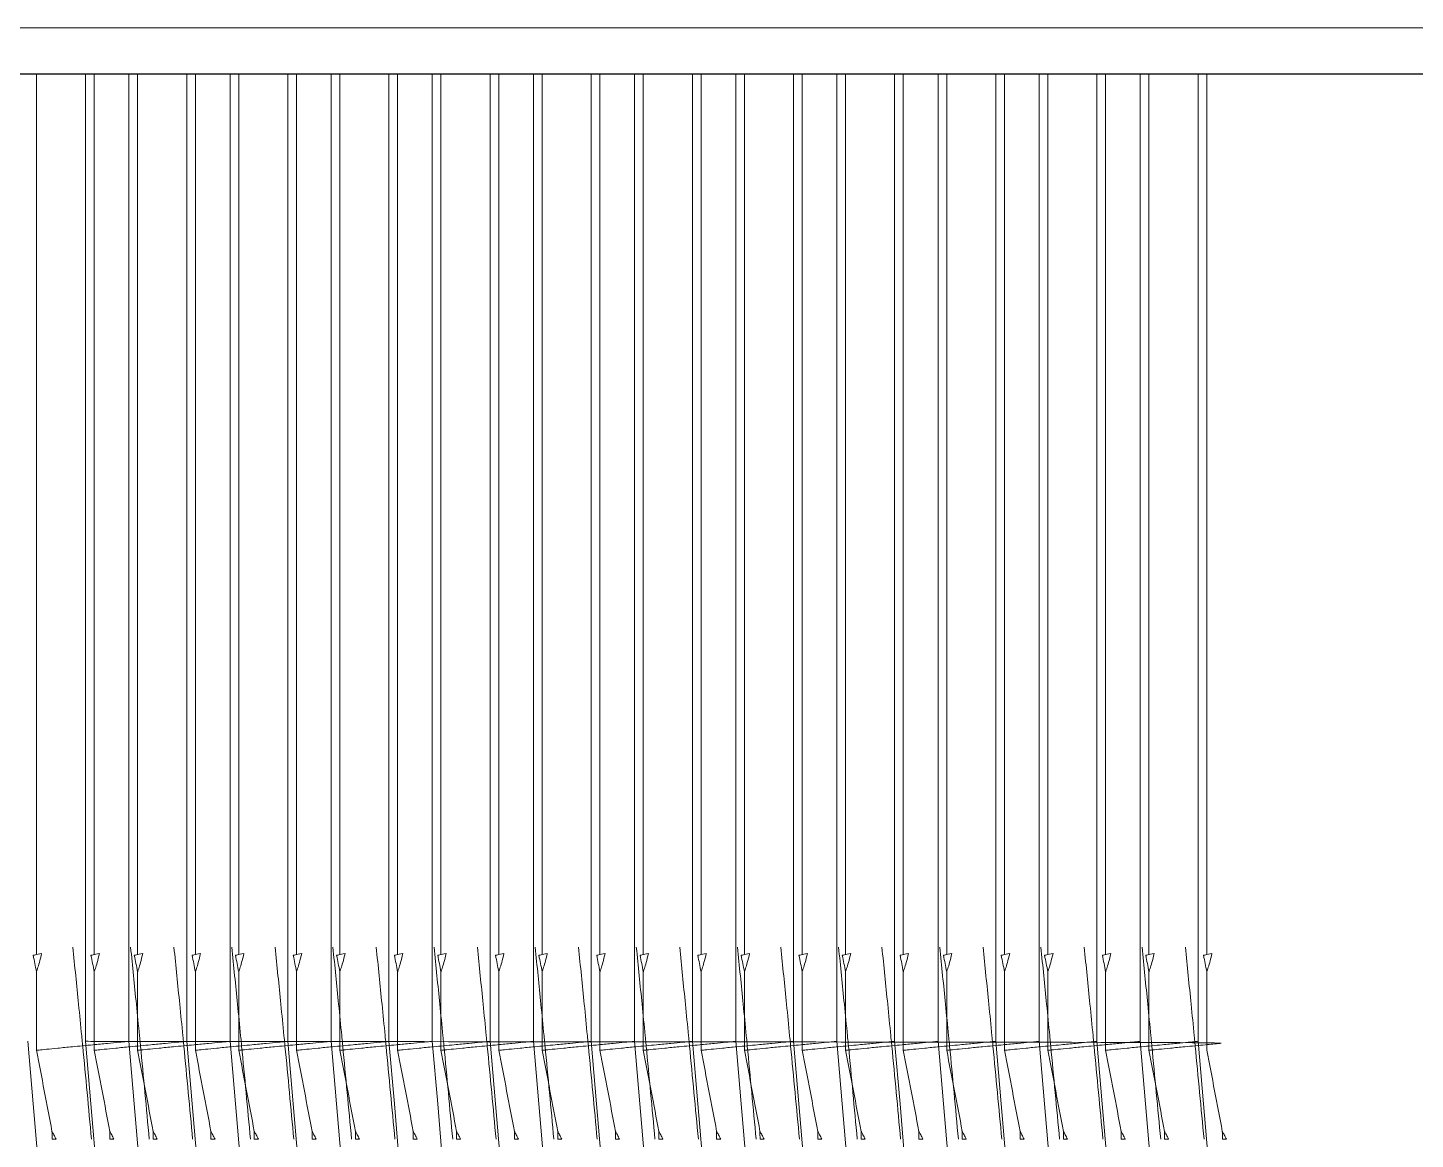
# Model space of a CAD drawing. Header units: millimetres. Extents: x 18217 to 37054, y 415 to 7180.
# Drawn here: x 19908.2 to 20148.3, y 6660.2 to 6852.7 of the extents above; entities that cross this region are included whole.
import ezdxf

# ---------------------------------------------------------------- set-up
doc = ezdxf.new("R2010")
doc.units = ezdxf.units.MM

msp = doc.modelspace()

# ---------------------------------------------------------------- linework, layer by layer
at = {"linetype": 'ByBlock', "lineweight": 9}
for p, q in [((18563.18, 6852.68), (20235.18, 6852.68)), ((18639.18, 6844.68), (20159.18, 6844.68)), ((19909.68, 6692.21), (19909.68, 6844.68)), ((19918.18, 6677.21), (19918.18, 6844.68)), ((19919.68, 6692.21), (19919.68, 6844.68)), ((19925.68, 6677.21), (19925.68, 6844.68)), ((19927.18, 6692.21), (19927.18, 6844.68)), ((19935.68, 6677.21), (19935.68, 6844.68)), ((19937.18, 6692.21), (19937.18, 6844.68)), ((19943.18, 6677.21), (19943.18, 6844.68)), ((19944.68, 6692.21), (19944.68, 6844.68)), ((19953.18, 6677.21), (19953.18, 6844.68)), ((19954.68, 6692.21), (19954.68, 6844.68)), ((19960.68, 6677.21), (19960.68, 6844.68)), ((19962.18, 6692.21), (19962.18, 6844.68)), ((19970.68, 6677.21), (19970.68, 6844.68)), ((19972.18, 6692.21), (19972.18, 6844.68)), ((19978.18, 6677.21), (19978.18, 6844.68)), ((19979.68, 6692.21), (19979.68, 6844.68)), ((19988.18, 6677.21), (19988.18, 6844.68)), ((19989.68, 6692.21), (19989.68, 6844.68)), ((19995.68, 6677.21), (19995.68, 6844.68)), ((19997.18, 6692.21), (19997.18, 6844.68)), ((20005.68, 6677.21), (20005.68, 6844.68)), ((20007.18, 6692.21), (20007.18, 6844.68)), ((20013.18, 6677.21), (20013.18, 6844.68)), ((20014.68, 6692.21), (20014.68, 6844.68)), ((20023.18, 6677.21), (20023.18, 6844.68)), ((20024.68, 6692.21), (20024.68, 6844.68)), ((20030.68, 6677.21), (20030.68, 6844.68)), ((20032.18, 6692.21), (20032.18, 6844.68)), ((20040.68, 6677.21), (20040.68, 6844.68)), ((20042.18, 6692.21), (20042.18, 6844.68)), ((20048.18, 6677.21), (20048.18, 6844.68)), ((20049.68, 6692.21), (20049.68, 6844.68)), ((20058.18, 6677.21), (20058.18, 6844.68)), ((20059.68, 6692.21), (20059.68, 6844.68)), ((20065.68, 6677.21), (20065.68, 6844.68)), ((20067.18, 6692.21), (20067.18, 6844.68)), ((20075.68, 6677.21), (20075.68, 6844.68)), ((20077.18, 6692.21), (20077.18, 6844.68)), ((20083.18, 6677.21), (20083.18, 6844.68)), ((20084.68, 6692.21), (20084.68, 6844.68)), ((20093.18, 6677.21), (20093.18, 6844.68)), ((20094.68, 6692.21), (20094.68, 6844.68)), ((20100.68, 6677.21), (20100.68, 6844.68)), ((20102.18, 6692.21), (20102.18, 6844.68)), ((20110.68, 6677.21), (20110.68, 6844.68)), ((20112.18, 6692.21), (20112.18, 6844.68)), ((19909.68, 6675.66), (19909.68, 6689.25)), ((19919.68, 6675.66), (19919.68, 6689.25)), ((19927.18, 6675.66), (19927.18, 6689.25)), ((19937.18, 6675.66), (19937.18, 6689.25)), ((19944.68, 6675.66), (19944.68, 6689.25)), ((19954.68, 6675.66), (19954.68, 6689.25)), ((19962.18, 6675.66), (19962.18, 6689.25)), ((19972.18, 6675.66), (19972.18, 6689.25)), ((19979.68, 6675.66), (19979.68, 6689.25)), ((19989.68, 6675.66), (19989.68, 6689.25)), ((19997.18, 6675.66), (19997.18, 6689.25)), ((20007.18, 6675.66), (20007.18, 6689.25)), ((20014.68, 6675.66), (20014.68, 6689.25)), ((20024.68, 6675.66), (20024.68, 6689.25)), ((20032.18, 6675.66), (20032.18, 6689.25)), ((20042.18, 6675.66), (20042.18, 6689.25)), ((20049.68, 6675.66), (20049.68, 6689.25)), ((20059.68, 6675.66), (20059.68, 6689.25)), ((20067.18, 6675.66), (20067.18, 6689.25)), ((20077.18, 6675.66), (20077.18, 6689.25)), ((20084.68, 6675.66), (20084.68, 6689.25)), ((20094.68, 6675.66), (20094.68, 6689.25)), ((20102.18, 6675.66), (20102.18, 6689.25)), ((20112.18, 6675.66), (20112.18, 6689.25)), ((19913.08, 6660.25), (19912.38, 6660.25)), ((19923.08, 6660.25), (19922.38, 6660.25)), ((19930.58, 6660.25), (19929.88, 6660.25)), ((19940.58, 6660.25), (19939.88, 6660.25)), ((19948.08, 6660.25), (19947.38, 6660.25)), ((19958.08, 6660.25), (19957.38, 6660.25)), ((19965.58, 6660.25), (19964.88, 6660.25)), ((19975.58, 6660.25), (19974.88, 6660.25)), ((19983.08, 6660.25), (19982.38, 6660.25)), ((19993.08, 6660.25), (19992.38, 6660.25)), ((20000.58, 6660.25), (19999.88, 6660.25)), ((20010.58, 6660.25), (20009.88, 6660.25)), ((20018.08, 6660.25), (20017.38, 6660.25)), ((20028.08, 6660.25), (20027.38, 6660.25)), ((20035.58, 6660.25), (20034.88, 6660.25)), ((20045.58, 6660.25), (20044.88, 6660.25)), ((20053.08, 6660.25), (20052.38, 6660.25)), ((20063.08, 6660.25), (20062.38, 6660.25)), ((20070.58, 6660.25), (20069.88, 6660.25)), ((20080.58, 6660.25), (20079.88, 6660.25)), ((20088.08, 6660.25), (20087.38, 6660.25)), ((20098.08, 6660.25), (20097.38, 6660.25)), ((20105.58, 6660.25), (20104.88, 6660.25)), ((20115.58, 6660.25), (20114.88, 6660.25))]:
    msp.add_line(p, q, dxfattribs=at)
msp.add_line((18639.18, 6844.68), (20159.18, 6844.68))
at = {"linetype": 'ByBlock', "lineweight": 9, "flags": 128}
for points in [[(19910.58, 6692.4), (19910.25, 6692.33), (19909.96, 6692.27), (19909.71, 6692.22), (19909.5, 6692.17), (19909.33, 6692.14), (19909.21, 6692.11), (19909.14, 6692.1), (19909.12, 6692.09)], [(19920.58, 6692.4), (19920.25, 6692.33), (19919.96, 6692.27), (19919.71, 6692.22), (19919.5, 6692.17), (19919.33, 6692.14), (19919.21, 6692.11), (19919.14, 6692.1), (19919.12, 6692.09)], [(19928.08, 6692.4), (19927.75, 6692.33), (19927.46, 6692.27), (19927.21, 6692.22), (19927, 6692.17), (19926.83, 6692.14), (19926.71, 6692.11), (19926.64, 6692.1), (19926.62, 6692.09)], [(19938.08, 6692.4), (19937.75, 6692.33), (19937.46, 6692.27), (19937.21, 6692.22), (19937, 6692.17), (19936.83, 6692.14), (19936.71, 6692.11), (19936.64, 6692.1), (19936.62, 6692.09)], [(19945.58, 6692.4), (19945.25, 6692.33), (19944.96, 6692.27), (19944.71, 6692.22), (19944.5, 6692.17), (19944.33, 6692.14), (19944.21, 6692.11), (19944.14, 6692.1), (19944.12, 6692.09)], [(19955.58, 6692.4), (19955.25, 6692.33), (19954.96, 6692.27), (19954.71, 6692.22), (19954.5, 6692.17), (19954.33, 6692.14), (19954.21, 6692.11), (19954.14, 6692.1), (19954.12, 6692.09)], [(19963.08, 6692.4), (19962.75, 6692.33), (19962.46, 6692.27), (19962.21, 6692.22), (19962, 6692.17), (19961.83, 6692.14), (19961.71, 6692.11), (19961.64, 6692.1), (19961.62, 6692.09)], [(19973.08, 6692.4), (19972.75, 6692.33), (19972.46, 6692.27), (19972.21, 6692.22), (19972, 6692.17), (19971.83, 6692.14), (19971.71, 6692.11), (19971.64, 6692.1), (19971.62, 6692.09)], [(19980.58, 6692.4), (19980.25, 6692.33), (19979.96, 6692.27), (19979.71, 6692.22), (19979.5, 6692.17), (19979.33, 6692.14), (19979.21, 6692.11), (19979.14, 6692.1), (19979.12, 6692.09)], [(19990.58, 6692.4), (19990.25, 6692.33), (19989.96, 6692.27), (19989.71, 6692.22), (19989.5, 6692.17), (19989.33, 6692.14), (19989.21, 6692.11), (19989.14, 6692.1), (19989.12, 6692.09)], [(19998.08, 6692.4), (19997.75, 6692.33), (19997.46, 6692.27), (19997.21, 6692.22), (19997, 6692.17), (19996.83, 6692.14), (19996.71, 6692.11), (19996.64, 6692.1), (19996.62, 6692.09)], [(20008.08, 6692.4), (20007.75, 6692.33), (20007.46, 6692.27), (20007.21, 6692.22), (20007, 6692.17), (20006.83, 6692.14), (20006.71, 6692.11), (20006.64, 6692.1), (20006.62, 6692.09)], [(20015.58, 6692.4), (20015.25, 6692.33), (20014.96, 6692.27), (20014.71, 6692.22), (20014.5, 6692.17), (20014.33, 6692.14), (20014.21, 6692.11), (20014.14, 6692.1), (20014.12, 6692.09)], [(20025.58, 6692.4), (20025.25, 6692.33), (20024.96, 6692.27), (20024.71, 6692.22), (20024.5, 6692.17), (20024.33, 6692.14), (20024.21, 6692.11), (20024.14, 6692.1), (20024.12, 6692.09)], [(20033.08, 6692.4), (20032.75, 6692.33), (20032.46, 6692.27), (20032.21, 6692.22), (20032, 6692.17), (20031.83, 6692.14), (20031.71, 6692.11), (20031.64, 6692.1), (20031.62, 6692.09)], [(20043.08, 6692.4), (20042.75, 6692.33), (20042.46, 6692.27), (20042.21, 6692.22), (20042, 6692.17), (20041.83, 6692.14), (20041.71, 6692.11), (20041.64, 6692.1), (20041.62, 6692.09)], [(20050.58, 6692.4), (20050.25, 6692.33), (20049.96, 6692.27), (20049.71, 6692.22), (20049.5, 6692.17), (20049.33, 6692.14), (20049.21, 6692.11), (20049.14, 6692.1), (20049.12, 6692.09)], [(20060.58, 6692.4), (20060.25, 6692.33), (20059.96, 6692.27), (20059.71, 6692.22), (20059.5, 6692.17), (20059.33, 6692.14), (20059.21, 6692.11), (20059.14, 6692.1), (20059.12, 6692.09)], [(20068.08, 6692.4), (20067.75, 6692.33), (20067.46, 6692.27), (20067.21, 6692.22), (20067, 6692.17), (20066.83, 6692.14), (20066.71, 6692.11), (20066.64, 6692.1), (20066.62, 6692.09)], [(20078.08, 6692.4), (20077.75, 6692.33), (20077.46, 6692.27), (20077.21, 6692.22), (20077, 6692.17), (20076.83, 6692.14), (20076.71, 6692.11), (20076.64, 6692.1), (20076.62, 6692.09)], [(20085.58, 6692.4), (20085.25, 6692.33), (20084.96, 6692.27), (20084.71, 6692.22), (20084.5, 6692.17), (20084.33, 6692.14), (20084.21, 6692.11), (20084.14, 6692.1), (20084.12, 6692.09)], [(20095.58, 6692.4), (20095.25, 6692.33), (20094.96, 6692.27), (20094.71, 6692.22), (20094.5, 6692.17), (20094.33, 6692.14), (20094.21, 6692.11), (20094.14, 6692.1), (20094.12, 6692.09)], [(20103.08, 6692.4), (20102.75, 6692.33), (20102.46, 6692.27), (20102.21, 6692.22), (20102, 6692.17), (20101.83, 6692.14), (20101.71, 6692.11), (20101.64, 6692.1), (20101.62, 6692.09)], [(20113.08, 6692.4), (20112.75, 6692.33), (20112.46, 6692.27), (20112.21, 6692.22), (20112, 6692.17), (20111.83, 6692.14), (20111.71, 6692.11), (20111.64, 6692.1), (20111.62, 6692.09)]]:
    msp.add_lwpolyline(points, dxfattribs=at)
at = {"linetype": 'ByBlock', "lineweight": 9}
for centre, radius, start, end in [((19755.27, 6660.25), 157.11, 10.6376, 11.6955), ((19765.27, 6660.25), 157.11, 10.6376, 11.6955), ((19772.77, 6660.25), 157.11, 10.6376, 11.6955), ((19782.77, 6660.25), 157.11, 10.6376, 11.6955), ((19790.27, 6660.25), 157.11, 10.6376, 11.6955), ((19800.27, 6660.25), 157.11, 10.6376, 11.6955), ((19807.77, 6660.25), 157.11, 10.6376, 11.6955), ((19817.77, 6660.25), 157.11, 10.6376, 11.6955), ((19825.27, 6660.25), 157.11, 10.6376, 11.6955), ((19835.27, 6660.25), 157.11, 10.6376, 11.6955), ((19842.77, 6660.25), 157.11, 10.6376, 11.6955), ((19852.77, 6660.25), 157.11, 10.6376, 11.6955), ((19860.27, 6660.25), 157.11, 10.6376, 11.6955), ((19870.27, 6660.25), 157.11, 10.6376, 11.6955), ((19877.77, 6660.25), 157.11, 10.6376, 11.6955), ((19887.77, 6660.25), 157.11, 10.6376, 11.6955), ((19895.27, 6660.25), 157.11, 10.6376, 11.6955), ((19905.27, 6660.25), 157.11, 10.6376, 11.6955), ((19912.77, 6660.25), 157.11, 10.6376, 11.6955), ((19922.77, 6660.25), 157.11, 10.6376, 11.6955), ((19930.27, 6660.25), 157.11, 10.6376, 11.6955), ((19940.27, 6660.25), 157.11, 10.6376, 11.6955), ((19947.77, 6660.25), 157.11, 10.6376, 11.6955), ((19957.77, 6660.25), 157.11, 10.6376, 11.6955), ((11896.85, 5984.01), 8023.83, 355.043868, 4.956132), ((11914.35, 5984.01), 8023.83, 355.043868, 4.956132), ((11924.35, 5984.01), 8023.83, 355.043868, 4.956132), ((11931.85, 5984.01), 8023.83, 355.043868, 4.956132), ((11941.85, 5984.01), 8023.83, 355.043868, 4.956132), ((11949.35, 5984.01), 8023.83, 355.043868, 4.956132), ((11959.35, 5984.01), 8023.83, 355.043868, 4.956132), ((11966.85, 5984.01), 8023.83, 355.043868, 4.956132), ((11976.85, 5984.01), 8023.83, 355.043868, 4.956132), ((11984.35, 5984.01), 8023.83, 355.043868, 4.956132), ((11994.35, 5984.01), 8023.83, 355.043868, 4.956132), ((12001.85, 5984.01), 8023.83, 355.043868, 4.956132), ((12011.85, 5984.01), 8023.83, 355.043868, 4.956132), ((12019.35, 5984.01), 8023.83, 355.043868, 4.956132), ((12029.35, 5984.01), 8023.83, 355.043868, 4.956132), ((12036.85, 5984.01), 8023.83, 355.043868, 4.956132), ((12046.85, 5984.01), 8023.83, 355.043868, 4.956132), ((12054.35, 5984.01), 8023.83, 355.043868, 4.956132), ((12064.35, 5984.01), 8023.83, 355.043868, 4.956132), ((12071.85, 5984.01), 8023.83, 355.043868, 4.956132), ((12081.85, 5984.01), 8023.83, 355.043868, 4.956132), ((12089.35, 5984.01), 8023.83, 355.043868, 4.956132), ((12099.35, 5984.01), 8023.83, 355.043868, 4.956132), ((12106.85, 5984.01), 8023.83, 355.043868, 4.956132), ((12116.85, 5984.01), 8023.83, 355.043868, 4.956132), ((18340.27, 6367.33), 1599.41, 10.60245, 11.11475), ((18350.27, 6367.33), 1599.41, 10.60245, 11.11475), ((18357.77, 6367.33), 1599.41, 10.60245, 11.11475), ((18367.77, 6367.33), 1599.41, 10.60245, 11.11475), ((18375.27, 6367.33), 1599.41, 10.60245, 11.11475), ((18385.27, 6367.33), 1599.41, 10.60245, 11.11475), ((18392.77, 6367.33), 1599.41, 10.60245, 11.11475), ((18402.77, 6367.33), 1599.41, 10.60245, 11.11475), ((18410.27, 6367.33), 1599.41, 10.60245, 11.11475), ((18420.27, 6367.33), 1599.41, 10.60245, 11.11475), ((18427.77, 6367.33), 1599.41, 10.60245, 11.11475), ((18437.77, 6367.33), 1599.41, 10.60245, 11.11475), ((18445.27, 6367.33), 1599.41, 10.60245, 11.11475), ((18455.27, 6367.33), 1599.41, 10.60245, 11.11475), ((18462.77, 6367.33), 1599.41, 10.60245, 11.11475), ((18472.77, 6367.33), 1599.41, 10.60245, 11.11475), ((18480.27, 6367.33), 1599.41, 10.60245, 11.11475), ((18490.27, 6367.33), 1599.41, 10.60245, 11.11475), ((18497.77, 6367.33), 1599.41, 10.60245, 11.11475), ((18507.77, 6367.33), 1599.41, 10.60245, 11.11475), ((18515.27, 6367.33), 1599.41, 10.60245, 11.11475), ((18525.27, 6367.33), 1599.41, 10.60245, 11.11475), ((18532.77, 6367.33), 1599.41, 10.60245, 11.11475), ((18542.77, 6367.33), 1599.41, 10.60245, 11.11475), ((19755.27, 6660.25), 157.11, 0, 0.4975), ((19765.27, 6660.25), 157.11, 0, 0.4975), ((19772.77, 6660.25), 157.11, 0, 0.4975), ((19782.77, 6660.25), 157.11, 0, 0.4975), ((19790.27, 6660.25), 157.11, 0, 0.4975), ((19800.27, 6660.25), 157.11, 0, 0.4975), ((19807.77, 6660.25), 157.11, 0, 0.4975), ((19817.77, 6660.25), 157.11, 0, 0.4975), ((19825.27, 6660.25), 157.11, 0, 0.4975), ((19835.27, 6660.25), 157.11, 0, 0.4975), ((19842.77, 6660.25), 157.11, 0, 0.4975), ((19852.77, 6660.25), 157.11, 0, 0.4975), ((19860.27, 6660.25), 157.11, 0, 0.4975), ((19870.27, 6660.25), 157.11, 0, 0.4975), ((19877.77, 6660.25), 157.11, 0, 0.4975), ((19887.77, 6660.25), 157.11, 0, 0.4975), ((19895.27, 6660.25), 157.11, 0, 0.4975), ((19905.27, 6660.25), 157.11, 0, 0.4975), ((19912.77, 6660.25), 157.11, 0, 0.4975), ((19922.77, 6660.25), 157.11, 0, 0.4975), ((19930.27, 6660.25), 157.11, 0, 0.4975), ((19940.27, 6660.25), 157.11, 0, 0.4975), ((19947.77, 6660.25), 157.11, 0, 0.4975), ((19957.77, 6660.25), 157.11, 0, 0.4975)]:
    msp.add_arc(centre, radius, start, end, dxfattribs=at)
for points, knots in [([(19917.68, 6676.43), (19917.68, 6676.45), (19917.67, 6676.57), (19917.61, 6677.15), (19917.38, 6679.54), (19916.83, 6685.1), (19916.31, 6690.22), (19915.98, 6693.51)], [0, 0, 0, 0, 0.002372, 0.022291, 0.101955, 0.420619, 1, 1, 1, 1]), ([(19927.68, 6676.43), (19927.68, 6676.45), (19927.67, 6676.57), (19927.61, 6677.15), (19927.38, 6679.54), (19926.83, 6685.1), (19926.31, 6690.22), (19925.98, 6693.51)], [0, 0, 0, 0, 0.002372, 0.022291, 0.101955, 0.42062, 1, 1, 1, 1]), ([(19935.18, 6676.43), (19935.18, 6676.45), (19935.17, 6676.57), (19935.11, 6677.15), (19934.88, 6679.54), (19934.33, 6685.1), (19933.81, 6690.22), (19933.48, 6693.51)], [0, 0, 0, 0, 0.002372, 0.022291, 0.101955, 0.42062, 1, 1, 1, 1]), ([(19945.18, 6676.43), (19945.18, 6676.45), (19945.17, 6676.57), (19945.11, 6677.15), (19944.88, 6679.54), (19944.33, 6685.1), (19943.81, 6690.22), (19943.48, 6693.51)], [0, 0, 0, 0, 0.002372, 0.022291, 0.101955, 0.420619, 1, 1, 1, 1]), ([(19952.68, 6676.43), (19952.68, 6676.45), (19952.67, 6676.57), (19952.61, 6677.15), (19952.38, 6679.54), (19951.83, 6685.1), (19951.31, 6690.22), (19950.98, 6693.51)], [0, 0, 0, 0, 0.002372, 0.022291, 0.101955, 0.420619, 1, 1, 1, 1]), ([(19962.68, 6676.43), (19962.68, 6676.45), (19962.67, 6676.57), (19962.61, 6677.15), (19962.38, 6679.54), (19961.83, 6685.1), (19961.31, 6690.22), (19960.98, 6693.51)], [0, 0, 0, 0, 0.002372, 0.022291, 0.101955, 0.420619, 1, 1, 1, 1]), ([(19970.18, 6676.43), (19970.18, 6676.45), (19970.17, 6676.57), (19970.11, 6677.15), (19969.88, 6679.54), (19969.33, 6685.1), (19968.81, 6690.22), (19968.48, 6693.51)], [0, 0, 0, 0, 0.002372, 0.022291, 0.101955, 0.42062, 1, 1, 1, 1]), ([(19980.18, 6676.43), (19980.18, 6676.45), (19980.17, 6676.57), (19980.11, 6677.15), (19979.88, 6679.54), (19979.33, 6685.1), (19978.81, 6690.22), (19978.48, 6693.51)], [0, 0, 0, 0, 0.002372, 0.022292, 0.101955, 0.42062, 1, 1, 1, 1]), ([(19987.68, 6676.43), (19987.68, 6676.45), (19987.67, 6676.57), (19987.61, 6677.15), (19987.38, 6679.54), (19986.83, 6685.1), (19986.31, 6690.22), (19985.98, 6693.51)], [0, 0, 0, 0, 0.002372, 0.022292, 0.101955, 0.42062, 1, 1, 1, 1]), ([(19997.68, 6676.43), (19997.68, 6676.45), (19997.67, 6676.57), (19997.61, 6677.15), (19997.38, 6679.54), (19996.83, 6685.1), (19996.31, 6690.22), (19995.98, 6693.51)], [0, 0, 0, 0, 0.002372, 0.022291, 0.101955, 0.420619, 1, 1, 1, 1]), ([(20005.18, 6676.43), (20005.18, 6676.45), (20005.17, 6676.57), (20005.11, 6677.15), (20004.88, 6679.54), (20004.33, 6685.1), (20003.81, 6690.22), (20003.48, 6693.51)], [0, 0, 0, 0, 0.002372, 0.022291, 0.101955, 0.420619, 1, 1, 1, 1]), ([(20015.18, 6676.43), (20015.18, 6676.45), (20015.17, 6676.57), (20015.11, 6677.15), (20014.88, 6679.54), (20014.33, 6685.1), (20013.81, 6690.22), (20013.48, 6693.51)], [0, 0, 0, 0, 0.002372, 0.022291, 0.101955, 0.42062, 1, 1, 1, 1]), ([(20022.68, 6676.43), (20022.68, 6676.45), (20022.67, 6676.57), (20022.61, 6677.15), (20022.38, 6679.54), (20021.83, 6685.1), (20021.31, 6690.22), (20020.98, 6693.51)], [0, 0, 0, 0, 0.002372, 0.022291, 0.101955, 0.42062, 1, 1, 1, 1]), ([(20032.68, 6676.43), (20032.68, 6676.45), (20032.67, 6676.57), (20032.61, 6677.15), (20032.38, 6679.54), (20031.83, 6685.1), (20031.31, 6690.22), (20030.98, 6693.51)], [0, 0, 0, 0, 0.002372, 0.022292, 0.101955, 0.42062, 1, 1, 1, 1]), ([(20040.18, 6676.43), (20040.18, 6676.45), (20040.17, 6676.57), (20040.11, 6677.15), (20039.88, 6679.54), (20039.33, 6685.1), (20038.81, 6690.22), (20038.48, 6693.51)], [0, 0, 0, 0, 0.002372, 0.022292, 0.101955, 0.42062, 1, 1, 1, 1]), ([(20050.18, 6676.43), (20050.18, 6676.45), (20050.17, 6676.57), (20050.11, 6677.15), (20049.88, 6679.54), (20049.33, 6685.1), (20048.81, 6690.22), (20048.48, 6693.51)], [0, 0, 0, 0, 0.002372, 0.022291, 0.101955, 0.420619, 1, 1, 1, 1]), ([(20057.68, 6676.43), (20057.68, 6676.45), (20057.67, 6676.57), (20057.61, 6677.15), (20057.38, 6679.54), (20056.83, 6685.1), (20056.31, 6690.22), (20055.98, 6693.51)], [0, 0, 0, 0, 0.002372, 0.022291, 0.101955, 0.420619, 1, 1, 1, 1]), ([(20067.68, 6676.43), (20067.68, 6676.45), (20067.67, 6676.57), (20067.61, 6677.15), (20067.38, 6679.54), (20066.83, 6685.1), (20066.31, 6690.22), (20065.98, 6693.51)], [0, 0, 0, 0, 0.002372, 0.022291, 0.101955, 0.42062, 1, 1, 1, 1]), ([(20075.18, 6676.43), (20075.18, 6676.45), (20075.17, 6676.57), (20075.11, 6677.15), (20074.88, 6679.54), (20074.33, 6685.1), (20073.81, 6690.22), (20073.48, 6693.51)], [0, 0, 0, 0, 0.002372, 0.022291, 0.101955, 0.42062, 1, 1, 1, 1]), ([(20085.18, 6676.43), (20085.18, 6676.45), (20085.17, 6676.57), (20085.11, 6677.15), (20084.88, 6679.54), (20084.33, 6685.1), (20083.81, 6690.22), (20083.48, 6693.51)], [0, 0, 0, 0, 0.002372, 0.022292, 0.101955, 0.42062, 1, 1, 1, 1]), ([(20092.68, 6676.43), (20092.68, 6676.45), (20092.67, 6676.57), (20092.61, 6677.15), (20092.38, 6679.54), (20091.83, 6685.1), (20091.31, 6690.22), (20090.98, 6693.51)], [0, 0, 0, 0, 0.002372, 0.022292, 0.101955, 0.42062, 1, 1, 1, 1]), ([(20102.68, 6676.43), (20102.68, 6676.45), (20102.67, 6676.57), (20102.61, 6677.15), (20102.38, 6679.54), (20101.83, 6685.1), (20101.31, 6690.22), (20100.98, 6693.51)], [0, 0, 0, 0, 0.002372, 0.022291, 0.101955, 0.420619, 1, 1, 1, 1]), ([(20110.18, 6676.43), (20110.18, 6676.45), (20110.17, 6676.57), (20110.11, 6677.15), (20109.88, 6679.54), (20109.33, 6685.1), (20108.81, 6690.22), (20108.48, 6693.51)], [0, 0, 0, 0, 0.002372, 0.022291, 0.101955, 0.420619, 1, 1, 1, 1]), ([(19909.68, 6689.25), (19909.69, 6689.28), (19909.71, 6689.34), (19909.9, 6689.89), (19910.21, 6690.89), (19910.45, 6691.86), (19910.58, 6692.4)], [0, 0, 0, 0, 0.179895, 0.359032, 0.649729, 1, 1, 1, 1]), ([(19919.68, 6689.25), (19919.69, 6689.28), (19919.71, 6689.34), (19919.9, 6689.89), (19920.21, 6690.89), (19920.45, 6691.86), (19920.58, 6692.4)], [0, 0, 0, 0, 0.179895, 0.359032, 0.649724, 1, 1, 1, 1]), ([(19927.18, 6689.25), (19927.19, 6689.28), (19927.21, 6689.34), (19927.4, 6689.89), (19927.71, 6690.89), (19927.95, 6691.86), (19928.08, 6692.4)], [0, 0, 0, 0, 0.179895, 0.359032, 0.649724, 1, 1, 1, 1]), ([(19937.18, 6689.25), (19937.19, 6689.28), (19937.21, 6689.34), (19937.4, 6689.89), (19937.71, 6690.89), (19937.95, 6691.86), (19938.08, 6692.4)], [0, 0, 0, 0, 0.179895, 0.359028, 0.649725, 1, 1, 1, 1]), ([(19944.68, 6689.25), (19944.69, 6689.28), (19944.71, 6689.34), (19944.9, 6689.89), (19945.21, 6690.89), (19945.45, 6691.86), (19945.58, 6692.4)], [0, 0, 0, 0, 0.179895, 0.359028, 0.649725, 1, 1, 1, 1]), ([(19954.68, 6689.25), (19954.69, 6689.28), (19954.71, 6689.34), (19954.9, 6689.89), (19955.21, 6690.89), (19955.45, 6691.86), (19955.58, 6692.4)], [0, 0, 0, 0, 0.179895, 0.359032, 0.649724, 1, 1, 1, 1]), ([(19962.18, 6689.25), (19962.19, 6689.28), (19962.21, 6689.34), (19962.4, 6689.89), (19962.71, 6690.89), (19962.95, 6691.86), (19963.08, 6692.4)], [0, 0, 0, 0, 0.179895, 0.359032, 0.649724, 1, 1, 1, 1]), ([(19972.18, 6689.25), (19972.19, 6689.28), (19972.21, 6689.34), (19972.4, 6689.89), (19972.71, 6690.89), (19972.95, 6691.86), (19973.08, 6692.4)], [0, 0, 0, 0, 0.179895, 0.359032, 0.649724, 1, 1, 1, 1]), ([(19979.68, 6689.25), (19979.69, 6689.28), (19979.71, 6689.34), (19979.9, 6689.89), (19980.21, 6690.89), (19980.45, 6691.86), (19980.58, 6692.4)], [0, 0, 0, 0, 0.179895, 0.359032, 0.649724, 1, 1, 1, 1]), ([(19989.68, 6689.25), (19989.69, 6689.28), (19989.71, 6689.34), (19989.9, 6689.89), (19990.21, 6690.89), (19990.45, 6691.86), (19990.58, 6692.4)], [0, 0, 0, 0, 0.179895, 0.359028, 0.649725, 1, 1, 1, 1]), ([(19997.18, 6689.25), (19997.19, 6689.28), (19997.21, 6689.34), (19997.4, 6689.89), (19997.71, 6690.89), (19997.95, 6691.86), (19998.08, 6692.4)], [0, 0, 0, 0, 0.179895, 0.359028, 0.649725, 1, 1, 1, 1]), ([(20007.18, 6689.25), (20007.19, 6689.28), (20007.21, 6689.34), (20007.4, 6689.89), (20007.71, 6690.89), (20007.95, 6691.86), (20008.08, 6692.4)], [0, 0, 0, 0, 0.179895, 0.359032, 0.649724, 1, 1, 1, 1]), ([(20014.68, 6689.25), (20014.69, 6689.28), (20014.71, 6689.34), (20014.9, 6689.89), (20015.21, 6690.89), (20015.45, 6691.86), (20015.58, 6692.4)], [0, 0, 0, 0, 0.179895, 0.359032, 0.649724, 1, 1, 1, 1]), ([(20024.68, 6689.25), (20024.69, 6689.28), (20024.71, 6689.34), (20024.9, 6689.89), (20025.21, 6690.89), (20025.45, 6691.86), (20025.58, 6692.4)], [0, 0, 0, 0, 0.179895, 0.359032, 0.649724, 1, 1, 1, 1]), ([(20032.18, 6689.25), (20032.19, 6689.28), (20032.21, 6689.34), (20032.4, 6689.89), (20032.71, 6690.89), (20032.95, 6691.86), (20033.08, 6692.4)], [0, 0, 0, 0, 0.179895, 0.359028, 0.649725, 1, 1, 1, 1]), ([(20042.18, 6689.25), (20042.19, 6689.28), (20042.21, 6689.34), (20042.4, 6689.89), (20042.71, 6690.89), (20042.95, 6691.86), (20043.08, 6692.4)], [0, 0, 0, 0, 0.179896, 0.359029, 0.649725, 1, 1, 1, 1]), ([(20049.68, 6689.25), (20049.69, 6689.28), (20049.71, 6689.34), (20049.9, 6689.89), (20050.21, 6690.89), (20050.45, 6691.86), (20050.58, 6692.4)], [0, 0, 0, 0, 0.179896, 0.359029, 0.649725, 1, 1, 1, 1]), ([(20059.68, 6689.25), (20059.69, 6689.28), (20059.71, 6689.34), (20059.9, 6689.89), (20060.21, 6690.89), (20060.45, 6691.86), (20060.58, 6692.4)], [0, 0, 0, 0, 0.179895, 0.359032, 0.649724, 1, 1, 1, 1]), ([(20067.18, 6689.25), (20067.19, 6689.28), (20067.21, 6689.34), (20067.4, 6689.89), (20067.71, 6690.89), (20067.95, 6691.86), (20068.08, 6692.4)], [0, 0, 0, 0, 0.179895, 0.359032, 0.649724, 1, 1, 1, 1]), ([(20077.18, 6689.25), (20077.19, 6689.28), (20077.21, 6689.34), (20077.4, 6689.89), (20077.71, 6690.89), (20077.95, 6691.86), (20078.08, 6692.4)], [0, 0, 0, 0, 0.179895, 0.359028, 0.649725, 1, 1, 1, 1]), ([(20084.68, 6689.25), (20084.69, 6689.28), (20084.71, 6689.34), (20084.9, 6689.89), (20085.21, 6690.89), (20085.45, 6691.86), (20085.58, 6692.4)], [0, 0, 0, 0, 0.179895, 0.359028, 0.649725, 1, 1, 1, 1]), ([(20094.68, 6689.25), (20094.69, 6689.28), (20094.71, 6689.34), (20094.9, 6689.89), (20095.21, 6690.89), (20095.45, 6691.86), (20095.58, 6692.4)], [0, 0, 0, 0, 0.179896, 0.359029, 0.649725, 1, 1, 1, 1]), ([(20102.18, 6689.25), (20102.19, 6689.28), (20102.21, 6689.34), (20102.4, 6689.89), (20102.71, 6690.89), (20102.95, 6691.86), (20103.08, 6692.4)], [0, 0, 0, 0, 0.179894, 0.35903, 0.649726, 1, 1, 1, 1]), ([(20112.18, 6689.25), (20112.19, 6689.28), (20112.21, 6689.34), (20112.4, 6689.89), (20112.71, 6690.89), (20112.95, 6691.86), (20113.08, 6692.4)], [0, 0, 0, 0, 0.179895, 0.359032, 0.649724, 1, 1, 1, 1]), ([(19925.68, 6677.21), (19925.59, 6677.2), (19925.42, 6677.18), (19924.05, 6677.05), (19922.03, 6676.85), (19919.79, 6676.64), (19918.29, 6676.49), (19917.69, 6676.43), (19917.68, 6676.43)], [0, 0, 0, 0, 0.213423, 0.42685, 0.640723, 0.856459, 0.996744, 1, 1, 1, 1]), ([(19918.18, 6677.21), (19918.09, 6677.2), (19917.92, 6677.18), (20116.55, 6677.05), (20114.53, 6676.85), (20112.29, 6676.64), (20110.79, 6676.49), (20110.19, 6676.43), (20110.18, 6676.43)], [0, 0, 0, 0, 0.213423, 0.42685, 0.640723, 0.856459, 0.996744, 1, 1, 1, 1]), ([(19935.68, 6677.21), (19935.59, 6677.2), (19935.42, 6677.18), (19934.05, 6677.05), (19932.03, 6676.85), (19929.79, 6676.64), (19928.29, 6676.49), (19927.69, 6676.43), (19927.68, 6676.43)], [0, 0, 0, 0, 0.213426, 0.426854, 0.640729, 0.856458, 0.996753, 1, 1, 1, 1]), ([(19943.18, 6677.21), (19943.09, 6677.2), (19942.92, 6677.18), (19941.55, 6677.05), (19939.53, 6676.85), (19937.29, 6676.64), (19935.79, 6676.49), (19935.19, 6676.43), (19935.18, 6676.43)], [0, 0, 0, 0, 0.213426, 0.426854, 0.640729, 0.856458, 0.996753, 1, 1, 1, 1]), ([(19953.18, 6677.21), (19953.09, 6677.2), (19952.92, 6677.18), (19951.55, 6677.05), (19949.53, 6676.85), (19947.29, 6676.64), (19945.79, 6676.49), (19945.19, 6676.43), (19945.18, 6676.43)], [0, 0, 0, 0, 0.213423, 0.426849, 0.640722, 0.856449, 0.996744, 1, 1, 1, 1]), ([(19960.68, 6677.21), (19960.59, 6677.2), (19960.42, 6677.18), (19959.05, 6677.05), (19957.03, 6676.85), (19954.79, 6676.64), (19953.29, 6676.49), (19952.69, 6676.43), (19952.68, 6676.43)], [0, 0, 0, 0, 0.213423, 0.42685, 0.640723, 0.856459, 0.996744, 1, 1, 1, 1]), ([(19970.68, 6677.21), (19970.59, 6677.2), (19970.42, 6677.18), (19969.05, 6677.05), (19967.03, 6676.85), (19964.79, 6676.64), (19963.29, 6676.49), (19962.69, 6676.43), (19962.68, 6676.43)], [0, 0, 0, 0, 0.213423, 0.42685, 0.640723, 0.856459, 0.996744, 1, 1, 1, 1]), ([(19978.18, 6677.21), (19978.09, 6677.2), (19977.92, 6677.18), (19976.55, 6677.05), (19974.53, 6676.85), (19972.29, 6676.64), (19970.79, 6676.49), (19970.19, 6676.43), (19970.18, 6676.43)], [0, 0, 0, 0, 0.213423, 0.42685, 0.640723, 0.856459, 0.996744, 1, 1, 1, 1]), ([(19988.18, 6677.21), (19988.09, 6677.2), (19987.92, 6677.18), (19986.55, 6677.05), (19984.53, 6676.85), (19982.29, 6676.64), (19980.79, 6676.49), (19980.19, 6676.43), (19980.18, 6676.43)], [0, 0, 0, 0, 0.213426, 0.426854, 0.640729, 0.856458, 0.996753, 1, 1, 1, 1]), ([(19995.68, 6677.21), (19995.59, 6677.2), (19995.42, 6677.18), (19994.05, 6677.05), (19992.03, 6676.85), (19989.79, 6676.64), (19988.29, 6676.49), (19987.69, 6676.43), (19987.68, 6676.43)], [0, 0, 0, 0, 0.213426, 0.426854, 0.640729, 0.856458, 0.996753, 1, 1, 1, 1]), ([(20005.68, 6677.21), (20005.59, 6677.2), (20005.42, 6677.18), (20004.05, 6677.05), (20002.03, 6676.85), (19999.79, 6676.64), (19998.29, 6676.49), (19997.69, 6676.43), (19997.68, 6676.43)], [0, 0, 0, 0, 0.213423, 0.42685, 0.640723, 0.856459, 0.996744, 1, 1, 1, 1]), ([(20013.18, 6677.21), (20013.09, 6677.2), (20012.92, 6677.18), (20011.55, 6677.05), (20009.53, 6676.85), (20007.29, 6676.64), (20005.79, 6676.49), (20005.19, 6676.43), (20005.18, 6676.43)], [0, 0, 0, 0, 0.213423, 0.42685, 0.640723, 0.856459, 0.996744, 1, 1, 1, 1]), ([(20023.18, 6677.21), (20023.09, 6677.2), (20022.92, 6677.18), (20021.55, 6677.05), (20019.53, 6676.85), (20017.29, 6676.64), (20015.79, 6676.49), (20015.19, 6676.43), (20015.18, 6676.43)], [0, 0, 0, 0, 0.213423, 0.42685, 0.640723, 0.856459, 0.996744, 1, 1, 1, 1]), ([(20030.68, 6677.21), (20030.59, 6677.2), (20030.42, 6677.18), (20029.05, 6677.05), (20027.03, 6676.85), (20024.79, 6676.64), (20023.29, 6676.49), (20022.69, 6676.43), (20022.68, 6676.43)], [0, 0, 0, 0, 0.213423, 0.42685, 0.640731, 0.856458, 0.996744, 1, 1, 1, 1]), ([(20040.68, 6677.21), (20040.59, 6677.2), (20040.42, 6677.18), (20039.05, 6677.05), (20037.03, 6676.85), (20034.79, 6676.64), (20033.29, 6676.49), (20032.69, 6676.43), (20032.68, 6676.43)], [0, 0, 0, 0, 0.213426, 0.426854, 0.640729, 0.856458, 0.996753, 1, 1, 1, 1]), ([(20048.18, 6677.21), (20048.09, 6677.2), (20047.92, 6677.18), (20046.55, 6677.05), (20044.53, 6676.85), (20042.29, 6676.64), (20040.79, 6676.49), (20040.19, 6676.43), (20040.18, 6676.43)], [0, 0, 0, 0, 0.213426, 0.426854, 0.640729, 0.856458, 0.996753, 1, 1, 1, 1]), ([(20058.18, 6677.21), (20058.09, 6677.2), (20057.92, 6677.18), (20056.55, 6677.05), (20054.53, 6676.85), (20052.29, 6676.64), (20050.79, 6676.49), (20050.19, 6676.43), (20050.18, 6676.43)], [0, 0, 0, 0, 0.213423, 0.42685, 0.640723, 0.856459, 0.996744, 1, 1, 1, 1]), ([(20065.68, 6677.21), (20065.59, 6677.2), (20065.42, 6677.18), (20064.05, 6677.05), (20062.03, 6676.85), (20059.79, 6676.64), (20058.29, 6676.49), (20057.69, 6676.43), (20057.68, 6676.43)], [0, 0, 0, 0, 0.213423, 0.42685, 0.640723, 0.856459, 0.996744, 1, 1, 1, 1]), ([(20075.68, 6677.21), (20075.59, 6677.2), (20075.42, 6677.18), (20074.05, 6677.05), (20072.03, 6676.85), (20069.79, 6676.64), (20068.29, 6676.49), (20067.69, 6676.43), (20067.68, 6676.43)], [0, 0, 0, 0, 0.213424, 0.426856, 0.64073, 0.856458, 0.996744, 1, 1, 1, 1]), ([(20083.18, 6677.21), (20083.09, 6677.2), (20082.92, 6677.18), (20081.55, 6677.05), (20079.53, 6676.85), (20077.29, 6676.64), (20075.79, 6676.49), (20075.19, 6676.43), (20075.18, 6676.43)], [0, 0, 0, 0, 0.213426, 0.426854, 0.640729, 0.856458, 0.996744, 1, 1, 1, 1]), ([(20093.18, 6677.21), (20093.09, 6677.2), (20092.92, 6677.18), (20091.55, 6677.05), (20089.53, 6676.85), (20087.29, 6676.64), (20085.79, 6676.49), (20085.19, 6676.43), (20085.18, 6676.43)], [0, 0, 0, 0, 0.213425, 0.426853, 0.640728, 0.856457, 0.996753, 1, 1, 1, 1]), ([(20100.68, 6677.21), (20100.59, 6677.2), (20100.42, 6677.18), (20099.05, 6677.05), (20097.03, 6676.85), (20094.79, 6676.64), (20093.29, 6676.49), (20092.69, 6676.43), (20092.68, 6676.43)], [0, 0, 0, 0, 0.213425, 0.426853, 0.640728, 0.856457, 0.996753, 1, 1, 1, 1]), ([(20110.68, 6677.21), (20110.59, 6677.2), (20110.42, 6677.18), (20109.05, 6677.05), (20107.03, 6676.85), (20104.79, 6676.64), (20103.29, 6676.49), (20102.69, 6676.43), (20102.68, 6676.43)], [0, 0, 0, 0, 0.213423, 0.42685, 0.640723, 0.856459, 0.996744, 1, 1, 1, 1]), ([(19909.68, 6675.66), (19909.77, 6675.66), (19909.94, 6675.68), (19911.31, 6675.81), (19913.33, 6676.01), (19915.57, 6676.23), (19917.07, 6676.37), (19917.67, 6676.43), (19917.68, 6676.43)], [0, 0, 0, 0, 0.213413, 0.42684, 0.640709, 0.856448, 0.996753, 1, 1, 1, 1]), ([(19917.68, 6676.43), (19917.68, 6676.42), (19918.2, 6671.02), (19918.71, 6665.63), (19919.21, 6660.25)], [0, 0, 0, 0, 0.002512, 1, 1, 1, 1]), ([(19919.68, 6675.66), (19919.77, 6675.66), (19919.94, 6675.68), (19921.31, 6675.81), (19923.33, 6676.01), (19925.57, 6676.23), (19927.07, 6676.37), (19927.67, 6676.43), (19927.68, 6676.43)], [0, 0, 0, 0, 0.2134121, 0.4268345, 0.6407094, 0.856439, 0.9967436, 1, 1, 1, 1]), ([(19927.18, 6675.66), (19927.27, 6675.66), (19927.44, 6675.68), (19928.81, 6675.81), (19930.83, 6676.01), (19933.07, 6676.23), (19934.57, 6676.37), (19935.17, 6676.43), (19935.18, 6676.43)], [0, 0, 0, 0, 0.2134121, 0.4268345, 0.6407094, 0.856439, 0.9967436, 1, 1, 1, 1]), ([(19927.68, 6676.43), (19927.68, 6676.42), (19928.2, 6671.02), (19928.71, 6665.63), (19929.21, 6660.25)], [0, 0, 0, 0, 0.002512, 1, 1, 1, 1]), ([(19935.18, 6676.43), (19935.18, 6676.42), (19935.7, 6671.02), (19936.21, 6665.63), (19936.71, 6660.25)], [0, 0, 0, 0, 0.002512, 1, 1, 1, 1]), ([(19937.18, 6675.66), (19937.27, 6675.66), (19937.44, 6675.68), (19938.81, 6675.81), (19940.83, 6676.01), (19943.07, 6676.23), (19944.57, 6676.37), (19945.17, 6676.43), (19945.18, 6676.43)], [0, 0, 0, 0, 0.2134138, 0.4268378, 0.6407074, 0.8564474, 0.996753, 1, 1, 1, 1]), ([(19944.68, 6675.66), (19944.77, 6675.66), (19944.94, 6675.68), (19946.31, 6675.81), (19948.33, 6676.01), (19950.57, 6676.23), (19952.07, 6676.37), (19952.67, 6676.43), (19952.68, 6676.43)], [0, 0, 0, 0, 0.2134138, 0.4268378, 0.6407074, 0.8564474, 0.996753, 1, 1, 1, 1]), ([(19945.18, 6676.43), (19945.18, 6676.42), (19945.72, 6671.03), (19946.21, 6665.63), (19946.71, 6660.25)], [0, 0, 0, 0, 0.002513, 1, 1, 1, 1]), ([(19952.68, 6676.43), (19952.68, 6676.42), (19953.22, 6671.03), (19953.71, 6665.63), (19954.21, 6660.25)], [0, 0, 0, 0, 0.002513, 1, 1, 1, 1]), ([(19954.68, 6675.66), (19954.77, 6675.66), (19954.94, 6675.68), (19956.31, 6675.81), (19958.33, 6676.01), (19960.57, 6676.23), (19962.07, 6676.37), (19962.67, 6676.43), (19962.68, 6676.43)], [0, 0, 0, 0, 0.213413, 0.42684, 0.640709, 0.856448, 0.996753, 1, 1, 1, 1]), ([(19962.18, 6675.66), (19962.27, 6675.66), (19962.44, 6675.68), (19963.81, 6675.81), (19965.83, 6676.01), (19968.07, 6676.23), (19969.57, 6676.37), (19970.17, 6676.43), (19970.18, 6676.43)], [0, 0, 0, 0, 0.213413, 0.42684, 0.640709, 0.856448, 0.996744, 1, 1, 1, 1]), ([(19962.68, 6676.43), (19962.68, 6676.42), (19963.2, 6671.02), (19963.71, 6665.63), (19964.21, 6660.25)], [0, 0, 0, 0, 0.002512, 1, 1, 1, 1]), ([(19970.18, 6676.43), (19970.18, 6676.42), (19970.7, 6671.02), (19971.21, 6665.63), (19971.71, 6660.25)], [0, 0, 0, 0, 0.002512, 1, 1, 1, 1]), ([(19972.18, 6675.66), (19972.27, 6675.66), (19972.44, 6675.68), (19973.81, 6675.81), (19975.83, 6676.01), (19978.07, 6676.23), (19979.57, 6676.37), (19980.17, 6676.43), (19980.18, 6676.43)], [0, 0, 0, 0, 0.2134121, 0.4268345, 0.6407094, 0.856439, 0.9967436, 1, 1, 1, 1]), ([(19979.68, 6675.66), (19979.77, 6675.66), (19979.94, 6675.68), (19981.31, 6675.81), (19983.33, 6676.01), (19985.57, 6676.23), (19987.07, 6676.37), (19987.67, 6676.43), (19987.68, 6676.43)], [0, 0, 0, 0, 0.2134121, 0.4268345, 0.6407094, 0.856439, 0.9967436, 1, 1, 1, 1]), ([(19980.18, 6676.43), (19980.18, 6676.42), (19980.7, 6671.02), (19981.21, 6665.63), (19981.71, 6660.25)], [0, 0, 0, 0, 0.002512, 1, 1, 1, 1]), ([(19987.68, 6676.43), (19987.68, 6676.42), (19988.2, 6671.02), (19988.71, 6665.63), (19989.21, 6660.25)], [0, 0, 0, 0, 0.002512, 1, 1, 1, 1]), ([(19989.68, 6675.66), (19989.77, 6675.66), (19989.94, 6675.68), (19991.31, 6675.81), (19993.33, 6676.01), (19995.57, 6676.23), (19997.07, 6676.37), (19997.67, 6676.43), (19997.68, 6676.43)], [0, 0, 0, 0, 0.2134138, 0.4268378, 0.6407074, 0.8564474, 0.996753, 1, 1, 1, 1]), ([(19997.18, 6675.66), (19997.27, 6675.66), (19997.44, 6675.68), (19998.81, 6675.81), (20000.83, 6676.01), (20003.07, 6676.23), (20004.57, 6676.37), (20005.17, 6676.43), (20005.18, 6676.43)], [0, 0, 0, 0, 0.2134138, 0.4268378, 0.6407074, 0.8564474, 0.996753, 1, 1, 1, 1]), ([(19997.68, 6676.43), (19997.68, 6676.42), (19998.2, 6671.02), (19998.71, 6665.63), (19999.21, 6660.25)], [0, 0, 0, 0, 0.002512, 1, 1, 1, 1]), ([(20005.18, 6676.43), (20005.18, 6676.42), (20005.7, 6671.02), (20006.21, 6665.63), (20006.71, 6660.25)], [0, 0, 0, 0, 0.002512, 1, 1, 1, 1]), ([(20007.18, 6675.66), (20007.27, 6675.66), (20007.44, 6675.68), (20008.81, 6675.81), (20010.83, 6676.01), (20013.07, 6676.23), (20014.57, 6676.37), (20015.17, 6676.43), (20015.18, 6676.43)], [0, 0, 0, 0, 0.213413, 0.42684, 0.640709, 0.856448, 0.996744, 1, 1, 1, 1]), ([(20014.68, 6675.66), (20014.77, 6675.66), (20014.94, 6675.68), (20016.31, 6675.81), (20018.33, 6676.01), (20020.57, 6676.23), (20022.07, 6676.37), (20022.67, 6676.43), (20022.68, 6676.43)], [0, 0, 0, 0, 0.213412, 0.426835, 0.64071, 0.856448, 0.996744, 1, 1, 1, 1]), ([(20015.18, 6676.43), (20015.18, 6676.42), (20015.7, 6671.02), (20016.21, 6665.63), (20016.71, 6660.25)], [0, 0, 0, 0, 0.002512, 1, 1, 1, 1]), ([(20022.68, 6676.43), (20022.68, 6676.42), (20023.2, 6671.02), (20023.71, 6665.63), (20024.21, 6660.25)], [0, 0, 0, 0, 0.002512, 1, 1, 1, 1]), ([(20024.68, 6675.66), (20024.77, 6675.66), (20024.94, 6675.68), (20026.31, 6675.81), (20028.33, 6676.01), (20030.57, 6676.23), (20032.07, 6676.37), (20032.67, 6676.43), (20032.68, 6676.43)], [0, 0, 0, 0, 0.213412, 0.426834, 0.640701, 0.856439, 0.996744, 1, 1, 1, 1]), ([(20032.18, 6675.66), (20032.27, 6675.66), (20032.44, 6675.68), (20033.81, 6675.81), (20035.83, 6676.01), (20038.07, 6676.23), (20039.57, 6676.37), (20040.17, 6676.43), (20040.18, 6676.43)], [0, 0, 0, 0, 0.213412, 0.426834, 0.640701, 0.856439, 0.996744, 1, 1, 1, 1]), ([(20032.68, 6676.43), (20032.68, 6676.42), (20033.2, 6671.02), (20033.71, 6665.63), (20034.21, 6660.25)], [0, 0, 0, 0, 0.002512, 1, 1, 1, 1]), ([(20040.18, 6676.43), (20040.18, 6676.42), (20040.7, 6671.02), (20041.21, 6665.63), (20041.71, 6660.25)], [0, 0, 0, 0, 0.002512, 1, 1, 1, 1]), ([(20042.18, 6675.66), (20042.27, 6675.66), (20042.44, 6675.68), (20043.81, 6675.81), (20045.83, 6676.01), (20048.07, 6676.23), (20049.57, 6676.37), (20050.17, 6676.43), (20050.18, 6676.43)], [0, 0, 0, 0, 0.213415, 0.426839, 0.640708, 0.856448, 0.996753, 1, 1, 1, 1]), ([(20049.68, 6675.66), (20049.77, 6675.66), (20049.94, 6675.68), (20051.31, 6675.81), (20053.33, 6676.01), (20055.57, 6676.23), (20057.07, 6676.37), (20057.67, 6676.43), (20057.68, 6676.43)], [0, 0, 0, 0, 0.213415, 0.426839, 0.640708, 0.856448, 0.996753, 1, 1, 1, 1]), ([(20050.18, 6676.43), (20050.18, 6676.42), (20050.7, 6671.02), (20051.21, 6665.63), (20051.71, 6660.25)], [0, 0, 0, 0, 0.002512, 1, 1, 1, 1]), ([(20057.68, 6676.43), (20057.68, 6676.42), (20058.2, 6671.02), (20058.71, 6665.63), (20059.21, 6660.25)], [0, 0, 0, 0, 0.002512, 1, 1, 1, 1]), ([(20059.68, 6675.66), (20059.77, 6675.66), (20059.94, 6675.68), (20061.31, 6675.81), (20063.33, 6676.01), (20065.57, 6676.23), (20067.07, 6676.37), (20067.67, 6676.43), (20067.68, 6676.43)], [0, 0, 0, 0, 0.2134121, 0.4268345, 0.6407094, 0.856439, 0.9967436, 1, 1, 1, 1]), ([(20067.18, 6675.66), (20067.27, 6675.66), (20067.44, 6675.68), (20068.81, 6675.81), (20070.83, 6676.01), (20073.07, 6676.23), (20074.57, 6676.37), (20075.17, 6676.43), (20075.18, 6676.43)], [0, 0, 0, 0, 0.2134121, 0.4268345, 0.6407094, 0.856439, 0.9967436, 1, 1, 1, 1]), ([(20067.68, 6676.43), (20067.68, 6676.42), (20068.2, 6671.02), (20068.71, 6665.63), (20069.21, 6660.25)], [0, 0, 0, 0, 0.002512, 1, 1, 1, 1]), ([(20075.18, 6676.43), (20075.18, 6676.42), (20075.7, 6671.02), (20076.21, 6665.63), (20076.71, 6660.25)], [0, 0, 0, 0, 0.002512, 1, 1, 1, 1]), ([(20077.18, 6675.66), (20077.27, 6675.66), (20077.44, 6675.68), (20078.81, 6675.81), (20080.83, 6676.01), (20083.07, 6676.23), (20084.57, 6676.37), (20085.17, 6676.43), (20085.18, 6676.43)], [0, 0, 0, 0, 0.213412, 0.426834, 0.640701, 0.856439, 0.996744, 1, 1, 1, 1]), ([(20084.68, 6675.66), (20084.77, 6675.66), (20084.94, 6675.68), (20086.31, 6675.81), (20088.33, 6676.01), (20090.57, 6676.23), (20092.07, 6676.37), (20092.67, 6676.43), (20092.68, 6676.43)], [0, 0, 0, 0, 0.213412, 0.426834, 0.640701, 0.856439, 0.996744, 1, 1, 1, 1]), ([(20085.18, 6676.43), (20085.18, 6676.42), (20085.7, 6671.02), (20086.21, 6665.63), (20086.71, 6660.25)], [0, 0, 0, 0, 0.002512, 1, 1, 1, 1]), ([(20092.68, 6676.43), (20092.68, 6676.42), (20093.2, 6671.02), (20093.71, 6665.63), (20094.21, 6660.25)], [0, 0, 0, 0, 0.002512, 1, 1, 1, 1]), ([(20094.68, 6675.66), (20094.77, 6675.66), (20094.94, 6675.68), (20096.31, 6675.81), (20098.33, 6676.01), (20100.57, 6676.23), (20102.07, 6676.37), (20102.67, 6676.43), (20102.68, 6676.43)], [0, 0, 0, 0, 0.213413, 0.42684, 0.640709, 0.856448, 0.996753, 1, 1, 1, 1]), ([(20102.18, 6675.66), (20102.27, 6675.66), (20102.44, 6675.68), (20103.81, 6675.81), (20105.83, 6676.01), (20108.07, 6676.23), (20109.57, 6676.37), (20110.17, 6676.43), (20110.18, 6676.43)], [0, 0, 0, 0, 0.213413, 0.42684, 0.640709, 0.856448, 0.996753, 1, 1, 1, 1]), ([(20102.68, 6676.43), (20102.68, 6676.42), (20103.2, 6671.02), (20103.71, 6665.63), (20104.21, 6660.25)], [0, 0, 0, 0, 0.002512, 1, 1, 1, 1]), ([(20110.18, 6676.43), (20110.18, 6676.42), (20110.7, 6671.02), (20111.21, 6665.63), (20111.71, 6660.25)], [0, 0, 0, 0, 0.002512, 1, 1, 1, 1]), ([(19913.08, 6660.25), (19912.95, 6660.51), (19912.68, 6661.05), (19912.42, 6661.53), (19912.38, 6661.59), (19912.37, 6661.61)], [0, 0, 0, 0, 0.375144, 0.753664, 1, 1, 1, 1]), ([(19923.08, 6660.25), (19922.95, 6660.51), (19922.68, 6661.05), (19922.42, 6661.53), (19922.38, 6661.59), (19922.37, 6661.61)], [0, 0, 0, 0, 0.375144, 0.753664, 1, 1, 1, 1]), ([(19930.58, 6660.25), (19930.45, 6660.51), (19930.18, 6661.05), (19929.92, 6661.53), (19929.88, 6661.59), (19929.87, 6661.61)], [0, 0, 0, 0, 0.375144, 0.753664, 1, 1, 1, 1]), ([(19940.58, 6660.25), (19940.45, 6660.51), (19940.18, 6661.05), (19939.92, 6661.53), (19939.88, 6661.59), (19939.87, 6661.61)], [0, 0, 0, 0, 0.375136, 0.753659, 1, 1, 1, 1]), ([(19948.08, 6660.25), (19947.95, 6660.51), (19947.68, 6661.05), (19947.42, 6661.53), (19947.38, 6661.59), (19947.37, 6661.61)], [0, 0, 0, 0, 0.375147, 0.75366, 1, 1, 1, 1]), ([(19958.08, 6660.25), (19957.95, 6660.51), (19957.68, 6661.05), (19957.42, 6661.53), (19957.38, 6661.59), (19957.37, 6661.61)], [0, 0, 0, 0, 0.375144, 0.753664, 1, 1, 1, 1]), ([(19965.58, 6660.25), (19965.45, 6660.51), (19965.18, 6661.05), (19964.92, 6661.53), (19964.88, 6661.59), (19964.87, 6661.61)], [0, 0, 0, 0, 0.375144, 0.753664, 1, 1, 1, 1]), ([(19975.58, 6660.25), (19975.45, 6660.51), (19975.18, 6661.05), (19974.92, 6661.53), (19974.88, 6661.59), (19974.87, 6661.61)], [0, 0, 0, 0, 0.3751434, 0.753662, 1, 1, 1, 1]), ([(19983.08, 6660.25), (19982.95, 6660.51), (19982.68, 6661.05), (19982.42, 6661.53), (19982.38, 6661.59), (19982.37, 6661.61)], [0, 0, 0, 0, 0.3751434, 0.753662, 1, 1, 1, 1]), ([(19993.08, 6660.25), (19992.95, 6660.51), (19992.68, 6661.05), (19992.42, 6661.53), (19992.38, 6661.59), (19992.37, 6661.61)], [0, 0, 0, 0, 0.375144, 0.753664, 1, 1, 1, 1]), ([(20000.58, 6660.25), (20000.45, 6660.51), (20000.18, 6661.05), (19999.92, 6661.53), (19999.88, 6661.59), (19999.87, 6661.61)], [0, 0, 0, 0, 0.375144, 0.753664, 1, 1, 1, 1]), ([(20010.58, 6660.25), (20010.45, 6660.51), (20010.18, 6661.05), (20009.92, 6661.53), (20009.88, 6661.59), (20009.87, 6661.61)], [0, 0, 0, 0, 0.375144, 0.753664, 1, 1, 1, 1]), ([(20018.08, 6660.25), (20017.95, 6660.51), (20017.68, 6661.05), (20017.42, 6661.53), (20017.38, 6661.59), (20017.37, 6661.61)], [0, 0, 0, 0, 0.375144, 0.753664, 1, 1, 1, 1]), ([(20028.08, 6660.25), (20027.95, 6660.51), (20027.68, 6661.05), (20027.42, 6661.53), (20027.38, 6661.59), (20027.37, 6661.61)], [0, 0, 0, 0, 0.375136, 0.753659, 1, 1, 1, 1]), ([(20035.58, 6660.25), (20035.45, 6660.51), (20035.18, 6661.05), (20034.92, 6661.53), (20034.88, 6661.59), (20034.87, 6661.61)], [0, 0, 0, 0, 0.375136, 0.753659, 1, 1, 1, 1]), ([(20045.58, 6660.25), (20045.45, 6660.51), (20045.18, 6661.05), (20044.92, 6661.53), (20044.88, 6661.59), (20044.87, 6661.61)], [0, 0, 0, 0, 0.375144, 0.753664, 1, 1, 1, 1]), ([(20053.08, 6660.25), (20052.95, 6660.51), (20052.68, 6661.05), (20052.42, 6661.53), (20052.38, 6661.59), (20052.37, 6661.61)], [0, 0, 0, 0, 0.375144, 0.753664, 1, 1, 1, 1]), ([(20063.08, 6660.25), (20062.95, 6660.51), (20062.68, 6661.05), (20062.42, 6661.53), (20062.38, 6661.59), (20062.37, 6661.61)], [0, 0, 0, 0, 0.375144, 0.753664, 1, 1, 1, 1]), ([(20070.58, 6660.25), (20070.45, 6660.51), (20070.18, 6661.05), (20069.92, 6661.53), (20069.88, 6661.59), (20069.87, 6661.61)], [0, 0, 0, 0, 0.375144, 0.753664, 1, 1, 1, 1]), ([(20080.58, 6660.25), (20080.45, 6660.51), (20080.18, 6661.05), (20079.92, 6661.53), (20079.88, 6661.59), (20079.87, 6661.61)], [0, 0, 0, 0, 0.375136, 0.753659, 1, 1, 1, 1]), ([(20088.08, 6660.25), (20087.95, 6660.51), (20087.68, 6661.05), (20087.42, 6661.53), (20087.38, 6661.59), (20087.37, 6661.61)], [0, 0, 0, 0, 0.375136, 0.753659, 1, 1, 1, 1]), ([(20098.08, 6660.25), (20097.95, 6660.51), (20097.68, 6661.05), (20097.42, 6661.53), (20097.38, 6661.59), (20097.37, 6661.61)], [0, 0, 0, 0, 0.375144, 0.753664, 1, 1, 1, 1]), ([(20105.58, 6660.25), (20105.45, 6660.51), (20105.18, 6661.05), (20104.92, 6661.53), (20104.88, 6661.59), (20104.87, 6661.61)], [0, 0, 0, 0, 0.375144, 0.753664, 1, 1, 1, 1]), ([(20115.58, 6660.25), (20115.45, 6660.51), (20115.18, 6661.05), (20114.92, 6661.53), (20114.88, 6661.59), (20114.87, 6661.61)], [0, 0, 0, 0, 0.375144, 0.753664, 1, 1, 1, 1])]:
    msp.add_open_spline(points, degree=3, knots=knots, dxfattribs=at)

doc.saveas('drawing.dxf')
